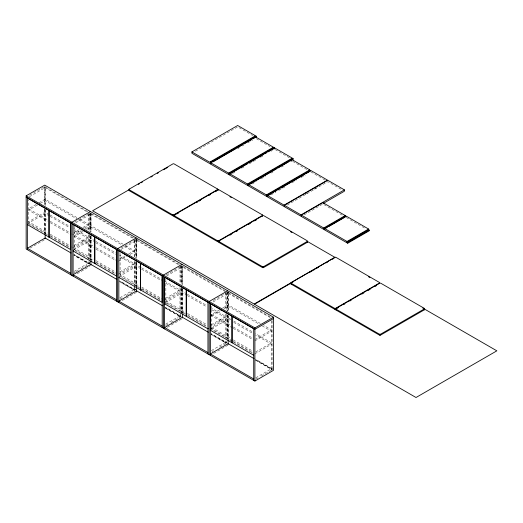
<?xml version="1.0" encoding="UTF-8"?>
<svg xmlns="http://www.w3.org/2000/svg" width="523" height="523" viewBox="0 0 523 523"><rect width="100%" height="100%" fill="white"/><g stroke="black" fill="none" stroke-linecap="round" stroke-linejoin="round"><path stroke-width="0.39" stroke-dasharray="2.62 1.96" d="M89.093 261.781L89.073 263.572L88.648 263.814L73.808 255.27M134.842 286.571L134.836 289.905L134.404 290.232L119.558 281.688M134.248 290.167L135.62 289.369L134.248 290.167L134.248 286.114M180.592 312.983L180.592 316.323L180.226 316.657L165.307 308.099M226.348 341.022L226.322 342.813L225.903 343.055L211.063 334.511M272.097 369.061L272.097 320.311M89.093 263.409L88.498 263.749L88.498 259.696M134.842 289.82L134.666 290.206M135.62 289.369L135.026 289.716L119.636 280.831M180.592 316.232L179.997 316.578L179.997 314.146M226.348 342.65L225.746 342.99L225.746 338.937M88.917 263.795L89.851 263.128L89.871 260.519M73.887 254.42L89.27 263.304L89.871 262.958L88.498 263.749M255.414 360.118L271.496 369.408L272.699 369.003M29.589 195.242L44.03 186.907M29.399 196.733L45.135 187.646L45.135 206.291M36.146 204.401L28.536 208.788L47.423 219.693M38.911 202.8L45.135 199.211L78.705 218.594M37.525 204.977L28.536 210.168L47.423 221.072M40.291 203.382L45.135 200.59L77.306 219.163M28.007 223.491L28.602 223.144L28.602 199.766M195.432 151.252L237.664 126.867L252.792 135.601M74.652 222.053L90.466 212.926L90.466 231.526M30.092 248.085L44.533 239.75M91.08 213.103A0.843 0.49 60 0 0 91.061 213.266L90.289 213.717L90.289 231.591M75.828 222.752L90.884 214.064L90.884 231.892M73.972 232.63L79.509 229.434M82.967 227.44L88.498 224.243L79.404 218.993M72.592 234.807L80.888 230.015M84.347 228.015L88.498 225.622L78.005 219.568M81.895 230.813L74.286 235.206L93.172 246.104M85.354 228.819L90.884 225.622L123.055 244.195M83.275 231.395L74.286 236.586L93.172 247.484M86.733 229.394L90.884 227.002L121.656 244.771M237.422 148.826L239.521 147.617M242.326 145.995L243.725 145.191M247.928 142.766L252.831 139.935M73.972 245.568L88.498 237.181L73.808 228.701M72.592 247.745L88.498 238.56L73.808 230.081M73.756 249.902L90.884 239.939L95.081 242.365M232.506 173.486L235.311 171.871M241.613 168.229L244.411 166.615M249.314 163.784L255.623 160.143M260.519 157.312L263.324 155.697M271.025 151.245L272.431 150.441M74.129 271.359L88.498 263.062L73.808 254.583M74.148 272.725L75.521 271.934M76.208 271.535L78.273 270.345M81.019 268.757L88.583 264.39M121.088 248.072L136.215 239.338L136.81 239.684L136.81 258.369M77.221 273.706L89.596 266.56M136.215 239.743L136.987 239.299M137.412 239.338L136.039 240.129L136.039 258.009M120.898 249.563L136.634 240.475L136.634 258.31M119.728 259.042L125.259 255.852M128.717 253.851L134.248 250.661L125.853 245.81M118.342 261.219L126.638 256.427M130.096 254.433L134.248 252.034L124.454 246.385M252.099 183.998L256.296 181.573M261.193 178.748L265.39 176.323M270.986 173.093L273.084 171.884M281.479 167.033L284.277 165.418M290.566 161.784L291.965 160.979M119.728 271.98L134.248 263.599L119.558 255.119M118.342 274.157L134.248 264.978L119.558 256.499M270.999 194.902L275.896 192.078M278.694 190.464L284.983 186.829M291.978 182.789L296.175 180.37M301.071 177.539L305.269 175.12M119.878 297.77L134.248 289.474L119.558 280.995M119.898 299.136L123.336 297.156M126.082 295.567L134.333 290.801M305.079 194.393L307.877 192.778M314.173 189.143L316.971 187.528M166.151 274.882L181.278 266.148M287.225 205.081L327.79 181.664L340.931 189.248M122.284 300.516L136.725 292.18M166.647 275.974L182.383 266.887L182.383 284.721M304.138 214.868L322.907 204.029L342.428 215.299M165.477 298.398L179.997 290.01L165.307 281.531M164.091 300.575L179.997 291.389L165.307 282.91M185.319 313.623L165.791 302.346L165.791 300.973L182.383 291.389L186.58 293.815M165.255 302.732L182.383 292.769L186.58 295.188M165.628 324.188L179.997 315.892L165.307 307.413M179.997 316.578L181.069 316.212L165.386 307.249M180.422 316.618L181.193 316.173M165.647 325.554L168.399 323.966M171.145 322.377L180.775 316.82L180.775 316.134M213.279 300.503L227.721 292.167L228.316 292.507L228.316 311.198M167.347 327.326L181.788 318.991M227.714 292.573L228.492 292.122M228.911 292.167L227.538 292.958L227.538 310.832M213.083 301.993L228.133 293.305L228.133 311.139M232.519 327.941L211.54 315.827L211.54 314.447L219.144 310.054M222.602 308.06L228.133 304.863L260.31 323.436M211.54 315.827L220.529 310.636M223.988 308.635L228.133 306.243L259.611 324.41M211.227 324.809L225.746 316.428L211.063 307.942M209.841 326.986L225.746 317.801L211.063 309.322M232.519 340.878L211.54 328.764L211.54 327.385L228.133 317.801L230.931 319.416M211.54 328.764L228.133 319.18L230.931 320.795M211.377 350.6L225.746 342.304L211.063 333.824M225.746 342.99L226.825 342.624L211.135 333.661M226.171 343.036L226.943 342.585M212.083 351.567L213.462 350.776M219.647 347.207L226.524 343.232L226.524 342.545M213.783 353.345L228.224 345.01M254.904 339.479L271.496 329.902L263.808 325.456M254.904 340.859L271.496 331.275L262.409 326.032M255.597 352.018L271.496 342.84L255.414 333.55M254.904 353.796L271.496 344.219L255.414 334.929M255.76 377.802L271.496 368.715L255.414 359.432M271.496 320.769L271.496 369.408L272.64 369.029L255.486 359.268M255.773 379.175L258.525 377.586M261.271 375.998L272.274 369.65L272.274 368.957M135.385 289.781L135.026 289.716L135.026 290.409L119.636 281.524M89.695 263.344L89.27 263.304L89.27 263.991L73.887 255.106M271.921 369.447L271.496 369.408M256.322 138.713L270.071 146.656M275.216 149.624L289.657 157.959M292.658 161.378L307.093 169.714M310.865 171.89L325.384 180.272M346.246 217.503L365.767 228.773M87.799 211.593L45.135 186.959A0.843 0.49 60 0 0 44.533 187.306L44.533 205.179M133.548 238.004L90.884 213.371A0.843 0.49 60 0 0 90.289 213.717L134.842 239.442M179.297 264.416L136.634 239.789A0.843 0.49 60 0 0 136.039 240.129L179.886 265.449M225.047 290.834L182.383 266.2A0.843 0.49 60 0 0 181.788 266.547L181.788 284.42M270.097 316.84L228.133 292.612A0.843 0.49 60 0 0 227.538 292.958L272.097 318.684M44.533 187.306L88.387 212.619M225.635 291.86L181.788 266.547L182.566 266.096L182.566 284.787M49.332 214.574L45.135 212.148L28.536 221.732L47.423 232.63M50.031 214.973L69.611 226.282M95.081 240.985L90.884 238.56L74.286 248.144L93.172 259.048M95.781 241.391L116.06 253.099M140.831 267.397L136.634 264.978L120.035 274.555L138.922 285.46M141.53 267.802L161.816 279.511M187.28 294.214L206.866 305.524M233.729 321.03L252.616 331.935M49.332 215.947L45.135 213.528L28.536 223.105L48.07 234.382M50.031 216.352L69.611 227.662M95.781 242.764L116.06 254.479M140.831 268.776L136.634 266.351L119.506 276.321L140.36 288.356M141.53 269.182L161.816 280.89M187.28 295.593L206.866 306.903M233.729 322.41L252.616 333.314M50.221 221.307L71.2 233.421M95.971 247.719L116.949 259.833M211.54 314.447L232.519 326.561M233.219 326.967L252.106 337.865M50.221 222.687L71.2 234.801M95.971 249.098L116.949 261.212M233.219 328.339L252.106 339.244M50.221 234.245L71.2 246.359M95.971 260.663L116.949 272.777M141.72 287.075L162.705 299.189M165.791 300.973L184.671 311.871M187.469 313.486L206.356 324.391M211.54 327.385L232.519 339.499M233.219 339.904L252.106 350.802M50.221 235.625L71.2 247.739M74.286 249.523L93.82 260.794M95.971 262.043L116.949 274.157M120.035 275.935L139.569 287.212M141.72 288.454L162.705 300.568M187.469 314.866L206.356 325.77M233.219 341.284L252.106 352.182M28.7 223.89L48.861 235.533M50.385 236.409L69.847 247.647M75.149 250.707L91.832 260.336M96.134 262.821L115.596 274.059M141.883 289.239L161.346 300.477M165.954 303.131L186.11 314.774M188.332 316.055L205.709 326.084M231.866 341.186L211.011 329.144L211.606 328.804L211.606 306.223M233.389 342.068L250.066 351.698M250.765 352.097L252.151 352.901M165.386 307.936L180.775 316.82M211.135 334.347L226.524 343.232M255.486 359.955L272.274 369.65M228.316 316.075L228.316 339.636M228.133 315.186L228.133 339.505M227.721 292.167L227.721 311.577M227.721 314.807L227.721 339.067M227.538 314.898L227.538 339.277M227.119 291.821L227.119 310.512M227.119 315.389L227.119 338.95M226.348 293.083L226.348 310.146M226.348 314.205L226.348 337.773M225.746 291.926L225.746 309.76M225.746 313.813L225.746 338.126M182.566 288.846L182.566 313.225M182.383 287.964L182.383 312.283M181.965 265.749L181.965 284.355M181.965 288.395L181.965 312.656M181.788 288.487L181.788 312.859M181.37 265.409L181.37 284.094M181.37 288.16L181.37 312.538M180.592 265.854L180.592 283.734M180.592 288.604L180.592 312.172M179.997 265.514L179.997 283.342M179.997 287.395L179.997 310.904M165.856 279.007L165.856 302.386M136.81 262.435L136.81 286.813M136.634 263.174L136.634 286.682M136.215 239.338L136.215 257.937M136.215 261.984L136.215 286.244M136.039 262.069L136.039 286.447M135.62 238.991L135.62 257.682M135.62 261.748L135.62 285.31M134.842 240.253L134.842 257.316M134.842 261.382L134.842 285.761M134.248 240.717L134.248 256.93M134.248 261.794L134.248 285.303M120.107 253.4L120.107 275.974M91.061 213.266L91.061 231.957M91.061 236.023L91.061 260.395M90.884 235.945L90.884 260.264M90.466 236.376L90.466 259.826M90.289 235.657L90.289 260.036M89.871 212.58L89.871 231.271M89.871 235.33L89.871 259.709M89.093 213.842L89.093 230.905M89.093 234.964L89.093 258.532M88.498 213.495L88.498 230.519M88.498 234.572L88.498 258.885M74.351 226.178L74.351 249.563M45.311 205.546L45.311 186.855L44.717 186.508L44.717 205.114M45.311 209.605L45.311 233.984M45.135 209.533L45.135 233.853M44.717 209.154L44.717 233.415M44.533 209.239L44.533 233.618M228.316 292.507A0.843 0.49 60 0 1 228.394 292.213M136.81 239.684A0.843 0.49 60 0 1 137.046 239.273"/><path stroke-width="0.78" d="M26.15 195.85L44.717 185.135L273.47 317.2L273.47 370.336L254.904 381.058L26.15 248.987L26.15 195.85L254.904 327.921L273.47 317.2M28.007 224.256L27.412 224.602L48.959 237.043L49.554 236.697M191.915 151.905L210.481 162.627L210.481 164L191.915 153.285L191.915 151.905L237.664 125.494L256.231 136.209L256.231 137.588M90.466 211.547L71.899 222.262L71.899 275.399M175.231 214.901L173.826 215.711A0.843 0.49 0 0 1 172.629 215.711L129.266 190.679L129.266 189.091L172.897 163.902A0.843 0.49 0 0 1 174.087 163.902L217.45 188.94L217.45 189.836A0.843 0.49 0 0 1 217.692 190.117M129.142 189.679L92.591 210.782L254.132 304.046L334.269 257.78M138.281 184.403L139.687 183.593M141.092 182.775L142.498 181.965M150.931 177.094L152.337 176.284M157.26 173.446L158.665 172.629M163.588 169.792L167.805 167.353M49.09 237.122L70.638 249.563L70.638 222.994L49.09 210.553L49.09 237.122L49.692 236.775M254.858 136.104A0.843 0.49 -60 0 1 254.256 137.144L210.893 162.176A0.843 0.49 -60 0 1 210.298 161.829L254.858 136.104L255.629 136.555L256.231 136.209M210.481 162.627L211.076 162.28A0.843 0.49 -60 0 0 211.514 162.692M247.673 163.66L229.375 174.224L229.375 174.911L210.808 164.196L210.808 162.816L255.629 136.941L274.196 147.656L274.196 149.035M213.07 161.816L236.154 148.493M237.553 147.682L242.443 144.858M243.842 144.047L248.739 141.223M250.138 140.412L251.537 139.608M252.936 138.798L255.034 137.588A0.843 0.49 -60 0 0 255.629 136.555M73.756 250.667L73.161 251.014L94.709 263.455L94.709 236.886L73.161 224.445M210.808 162.816L228.597 173.087L272.823 147.551L273.601 148.002L274.196 147.656M228.597 173.087L228.597 173.773L272.228 148.584A0.843 0.49 -60 0 0 272.823 147.551M276.419 168.883L248.275 185.135L248.275 185.822L229.708 175.107L229.708 173.728L274.529 147.846L293.096 158.567L293.096 159.946M249.079 162.849L254.001 160.005M255.414 159.188L263.854 154.318M265.266 153.501L266.671 152.69M268.077 151.879L273.006 149.035A0.843 0.49 -60 0 0 273.601 148.002M129.266 189.091A0.843 0.49 0 0 0 129.266 189.784L172.629 214.816A0.843 0.49 0 0 0 173.826 214.816L217.45 189.627A0.843 0.49 0 0 0 217.45 188.94M262.343 214.855A0.843 0.49 0 0 1 262.343 215.541L218.712 240.73L218.712 241.626A0.843 0.49 0 0 1 217.522 241.626L174.159 216.594L174.159 215.005L217.784 189.816A0.843 0.49 0 0 1 218.98 189.816L262.343 214.855L262.343 216.437M176.637 214.09L178.748 212.868M196.341 202.715L197.753 201.898M199.158 201.087L200.564 200.276M209.01 195.399L210.416 194.589M215.345 191.745L216.751 190.928M136.215 237.958L117.649 248.68L117.649 301.817M94.84 263.533L116.394 275.974L116.394 249.406L94.84 236.965L94.84 263.533L95.441 263.187M229.708 173.728L247.497 183.998L291.723 158.462L292.501 158.914L293.096 158.567M247.497 183.998L247.497 184.684L291.128 159.495A0.843 0.49 -60 0 0 291.723 158.462M270.666 194.026L267.168 196.047L267.168 196.733L248.602 186.011L248.602 184.639L291.965 159.6L309.76 169.87L309.76 170.557L266.39 195.595L266.39 194.909L309.76 169.87M277.824 168.073L282.753 165.229M284.159 164.412L289.088 161.568M290.494 160.757L291.899 159.946A0.843 0.49 -60 0 0 292.501 158.914M267.501 195.543L310.865 170.511L327.463 180.095L284.094 205.127L267.501 195.543L267.501 196.923L284.094 206.507L284.094 205.127M272.065 193.216L273.464 192.412M274.863 191.601L276.961 190.392M278.36 189.581L279.759 188.777M281.158 187.966L304.236 174.643M305.635 173.832L310.531 171.008L309.76 170.557M229.97 235.128L231.382 234.317M236.304 231.473L237.71 230.656M248.268 224.563L250.38 223.347M254.603 220.909L256.715 219.693M181.965 264.377L163.405 275.091L163.405 328.228M344.389 189.862L301.026 214.901L301.026 216.28L284.427 206.696L284.427 205.317L327.79 180.285L344.389 189.862L344.389 191.241L323.404 203.355M118.911 277.425L140.458 289.873L141.06 289.526M140.595 289.945L162.143 302.386L162.143 275.817L140.595 263.376L140.595 289.945L141.19 289.605M301.359 215.09L322.907 202.649L345.252 215.554L345.252 216.241L323.698 228.682L323.698 227.995L301.359 215.09L301.359 216.47L324.365 229.754L324.365 229.067L327.143 227.459M164.66 303.843L186.208 316.284L186.208 289.716L164.66 277.275L164.66 303.843L165.255 303.497M323.698 227.995L345.252 215.554M324.698 228.564L346.246 216.123L368.591 229.028L368.591 229.715L347.043 242.156L347.043 241.469L324.698 228.564L324.698 229.943L347.703 243.228L369.251 230.787L369.251 230.1L368.591 229.715M328.536 226.655L345.219 217.025M219.045 241.613L262.409 266.652A0.843 0.49 0 0 0 263.599 266.652L307.23 241.463A0.843 0.49 0 0 0 307.23 240.77L263.867 215.738A0.843 0.49 0 0 0 262.67 215.738L219.045 240.926A0.843 0.49 0 0 0 219.045 241.613L219.045 242.509L262.409 267.547A0.843 0.49 0 0 0 263.599 267.547L307.23 242.358L307.23 241.463M227.721 290.788L209.154 301.51L209.154 354.64M207.893 302.235L186.345 289.794L186.345 316.363L186.94 316.016M347.043 241.469L368.591 229.028M347.043 242.156L347.703 242.541L369.251 230.1M208.487 328.457L207.893 328.804L186.345 316.363M293.128 281.917L254.466 304.242L416.014 397.506L496.85 350.835L422.78 308.073M309.995 272.176L312.107 270.96M313.512 270.149L314.918 269.338M316.323 268.528L318.435 267.312M326.169 262.847L327.575 262.036M332.491 259.192L333.896 258.382M273.47 318.579L254.904 329.3L26.15 197.23M231.964 342.696L231.964 316.127L210.409 303.686L210.409 330.255L231.964 342.696L232.558 342.356M253.642 328.647L232.094 316.206L232.094 342.774L232.689 342.428M335.701 308.276L379.332 283.087A0.843 0.49 0 0 0 379.332 282.4L335.969 257.362A0.843 0.49 0 0 0 334.772 257.362L291.148 282.551A0.843 0.49 0 0 0 291.148 283.237L291.148 284.133L334.511 309.171A0.843 0.49 0 0 0 335.701 309.171L335.701 308.276A0.843 0.49 0 0 1 334.511 308.276L291.148 283.237M337.106 308.361L338.518 307.544M343.441 304.7L344.847 303.889M349.776 301.045L351.181 300.235M361.739 294.142L363.851 292.919M368.074 290.481L370.179 289.265M375.109 286.421L376.514 285.61M336.034 309.158L379.397 334.19A0.843 0.49 0 0 0 380.587 334.19L424.218 309.001A0.843 0.49 0 0 0 424.218 308.315L380.855 283.276A0.843 0.49 0 0 0 379.659 283.276L336.034 308.465A0.843 0.49 0 0 0 336.034 309.158L336.034 310.054L379.397 335.086A0.843 0.49 0 0 0 380.587 335.086L424.218 309.897A0.843 0.49 0 0 0 424.401 309.368M254.256 137.144L255.034 137.588M272.228 148.584L273.006 149.035M291.128 159.495L291.899 159.946M345.252 216.241L345.912 216.62M210.298 161.829L211.076 162.28M248.602 184.639L266.39 194.909M284.427 205.317L301.026 214.901M228.597 173.773L229.375 174.224M247.497 184.684L248.275 185.135M266.39 195.595L267.168 196.047M323.698 228.682L324.365 229.067M217.163 189.359L218.575 190.176M229.865 196.694L231.271 197.504M290.533 231.715L291.939 232.532M307.459 241.495L334.975 257.375M368.46 276.713L369.872 277.523M218.712 240.73A0.843 0.49 0 0 1 217.522 240.73L174.159 215.698A0.843 0.49 0 0 1 174.159 215.005M27.412 198.034L48.959 210.475L48.959 237.043M118.911 250.863L140.458 263.304L140.458 289.873M232.094 342.774L253.642 355.215M71.01 252.969L45.135 238.024L27.346 248.294L70.71 273.333M116.76 279.38L90.884 264.442L73.096 274.712L116.459 299.744M162.516 305.792L136.634 290.853L118.845 301.124L162.208 326.162M208.265 332.21L182.383 317.265L164.595 327.535L207.958 352.574M254.015 358.621L228.133 343.683L210.344 353.953L253.707 378.985M228.133 344.369L228.133 340.316M136.634 291.54L136.634 287.493M45.135 238.717L45.135 234.664M424.218 309.001L424.218 309.897M380.587 334.19L380.587 335.086M379.397 334.19L379.397 335.086M347.703 242.541L347.703 243.228M334.511 308.276L334.511 309.171M263.599 266.652L263.599 267.547M262.409 266.652L262.409 267.547M254.904 327.921L254.904 381.058M253.707 328.607L253.707 380.365M217.522 240.73L217.522 241.626M210.344 303.575L210.344 355.333M207.958 302.196L207.958 353.953M182.383 313.905L182.383 317.958M173.826 214.816L173.826 215.711M172.629 214.816L172.629 215.711M164.595 277.157L164.595 328.915M162.208 275.784L162.208 327.535M118.845 250.746L118.845 302.503M116.459 249.366L116.459 301.124M90.884 261.075L90.884 265.128M73.096 224.334L73.096 276.092M70.71 222.955L70.71 274.712M27.346 197.916L27.346 249.674M336.034 310.054A0.843 0.49 0 0 1 336.034 309.361M291.148 284.133A0.843 0.49 0 0 1 291.069 283.492M219.045 242.509A0.843 0.49 0 0 1 218.974 241.868M307.23 241.665A0.843 0.49 0 0 1 307.23 242.358M174.159 216.594A0.843 0.49 0 0 1 174.159 215.901M129.266 190.679A0.843 0.49 0 0 1 129.266 189.986"/></g></svg>
